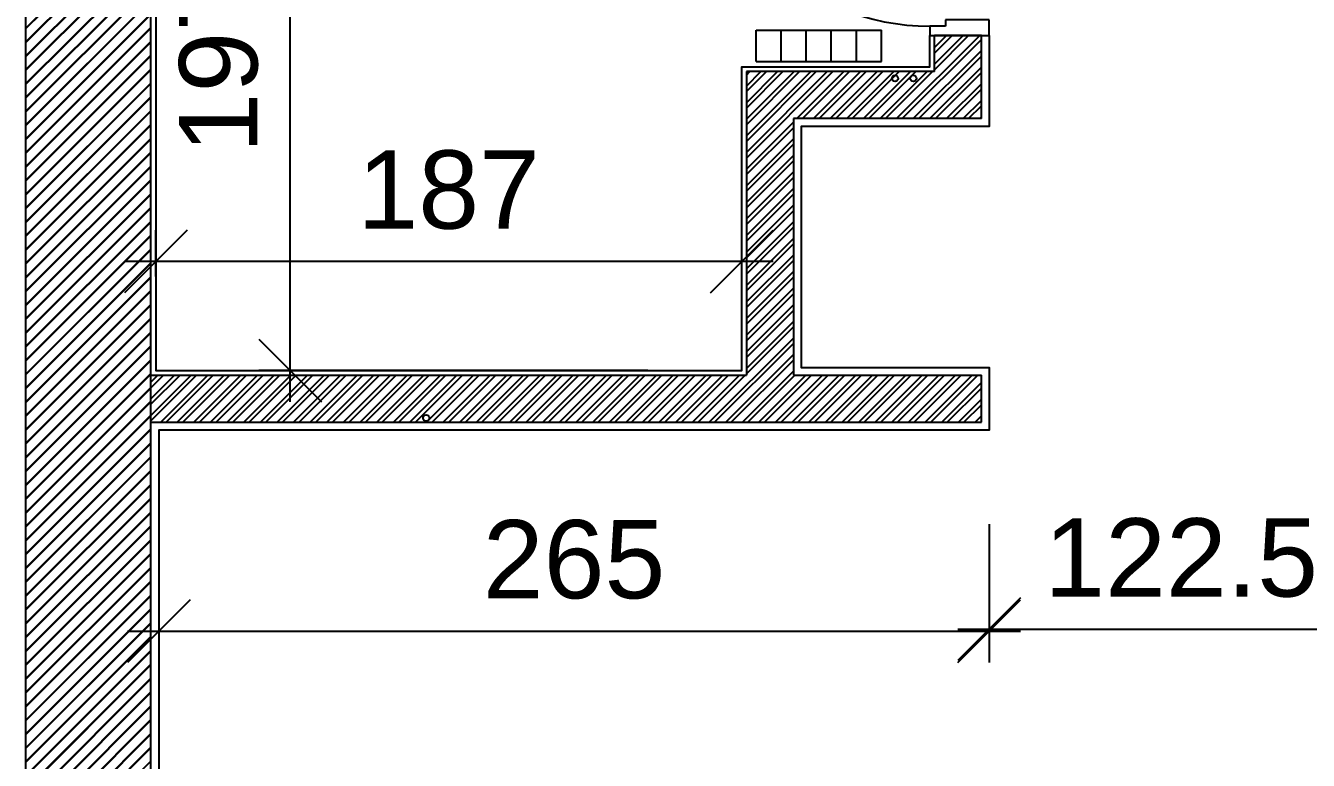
# Model space of a CAD drawing. Extents: x 0 to 47, y -4.1 to 58.5.
# Drawn here: x 27.368 to 31.462, y 7.62 to 9.967 of the extents above; entities that cross this region are included whole.
import ezdxf

# ---------------------------------------------------------------- set-up
doc = ezdxf.new("R2010")
doc.units = 0
doc.header["$MEASUREMENT"] = 0
doc.header["$PDMODE"] = 35
doc.header["$PDSIZE"] = 0.3
doc.layers.get('0').update_dxf_attribs({"linetype": 'CONTINUOUS'})
doc.layers.get('DEFPOINTS').update_dxf_attribs({"linetype": 'CONTINUOUS'})
for name, color, linetype in [('0-cws', 5, 'CONTINUOUS'), ('04', 4, 'CONTINUOUS'), ('05', 5, 'CONTINUOUS'), ('a-dim', 3, 'CONTINUOUS'), ('A-HATCH-CONC', 8, 'CONTINUOUS'), ('A-HATCH-WALL', 8, 'CONTINUOUS'), ('A-PLASTER', 8, 'CONTINUOUS'), ('A-PORTE', 1, 'CONTINUOUS'), ('A-WALL', 4, 'CONTINUOUS'), ('S-2ND-3RD-4-5-6TH$0$A-STR 2-3-4-5-6', 2, 'CONTINUOUS')]:
    doc.layers.add(name, color=color, linetype=linetype)
doc.styles.add('A100-STEXT', font='Arial Regular.ttf', dxfattribs={"height": 0.25})
doc.dimstyles.new('A100-DIM', dxfattribs={"dimtxt": 0.25, "dimasz": 0.2, "dimexe": 0.1, "dimexo": 0.3, "dimgap": 0.1, "dimtad": 1, "dimlfac": 100, "dimrnd": 0.5, "dimdsep": 46, "dimtxsty": 'A100-STEXT', "dimblk1": 'OBLIQUE', "dimblk2": 'OBLIQUE', "dimsah": 1, "dimcen": -0.05, "dimdle": 0.1, "dimclrd": 15, "dimclre": 15, "dimclrt": 256, "dimadec": 0, "dimazin": 0, "dimtfac": 0.28, "dimtix": 1, "dimtmove": 2, "dimatfit": 3, "dimldrblk": 'OBLIQUE', "dimfxl": 1, "dimtolj": 1, "dimarcsym": 0})

# ---------------------------------------------------------------- blocks, each defined once
blk = doc.blocks.new('P80E19D')
at = {"layer": 'A-PORTE'}
for p, q in [((0, -0.19), (0, 0)), ((0, 0), (0.05, 0)), ((0.05, 0), (0.05, -0.14)), ((0.75, 0), (0.75, -0.14)), ((0.8, 0), (0.75, 0)), ((0.8, -0.19), (0.8, 0)), ((0.05, -0.14), (0.03, -0.14)), ((0.03, -0.14), (0.03, -0.19)), ((0.75, -0.14), (0.77, -0.14)), ((0.77, -0.14), (0.77, -0.19)), ((0.03, -0.19), (0, -0.19)), ((0.06, -0.19), (0.02, -0.19)), ((0.03, -0.19), (0.03, -0.93)), ((0.06, -0.93), (0.06, -0.19)), ((0.77, -0.19), (0.8, -0.19))]:
    blk.add_line(p, q, dxfattribs=at)
blk.add_arc((0.03, -0.19), 0.74, 270, 0, dxfattribs=at)
blk = doc.blocks.new('_OBLIQUE')
at = {"color": 0, "linetype": 'ByBlock'}
blk.add_line((-0.5, -0.5), (0.5, 0.5), dxfattribs=at)
blk = doc.blocks.new('*D306')
at = {"layer": 'a-dim', "color": 15, "lineweight": -2, "transparency": 16777216}
for p, q in [((27.7934, 8.375), (27.7934, 7.9333)), ((30.4434, 8.375), (30.4434, 7.9333)), ((27.6934, 8.0333), (30.5434, 8.0333))]:
    blk.add_line(p, q, dxfattribs=at)
at = {"layer": 'DEFPOINTS', "color": 0, "transparency": 16777216}
for p in [(27.7934, 8.675), (30.4434, 8.675), (30.4434, 8.0333)]:
    blk.add_point(p, dxfattribs=at)
at = {"layer": 'a-dim', "color": 15, "lineweight": -2, "transparency": 16777216, "xscale": 0.2, "yscale": 0.2, "zscale": 0.2, "rotation": 180}
blk.add_blockref('_OBLIQUE', (27.7934, 8.0333), dxfattribs=at)
at = {"layer": 'a-dim', "color": 15, "lineweight": -2, "transparency": 16777216, "xscale": 0.2, "yscale": 0.2, "zscale": 0.2}
blk.add_blockref('_OBLIQUE', (30.4434, 8.0333), dxfattribs=at)
at = {"layer": 'a-dim', "transparency": 16777216, "insert": (29.1184, 8.261), "char_height": 0.25, "attachment_point": 5, "style": 'A100-STEXT'}
blk.add_mtext('\\A1;265', dxfattribs=at)
blk = doc.blocks.new('*D307')
at = {"layer": 'a-dim', "color": 15, "lineweight": -2, "transparency": 16777216}
for p, q in [((30.4434, 8.375), (30.4434, 7.939)), ((31.6684, 8.375), (31.6684, 7.939)), ((30.3434, 8.039), (31.7684, 8.039))]:
    blk.add_line(p, q, dxfattribs=at)
at = {"layer": 'DEFPOINTS', "color": 0, "transparency": 16777216}
for p in [(30.4434, 8.675), (31.6684, 8.675), (31.6684, 8.039)]:
    blk.add_point(p, dxfattribs=at)
at = {"layer": 'a-dim', "color": 15, "lineweight": -2, "transparency": 16777216, "xscale": 0.2, "yscale": 0.2, "zscale": 0.2, "rotation": 180}
blk.add_blockref('_OBLIQUE', (30.4434, 8.039), dxfattribs=at)
at = {"layer": 'a-dim', "color": 15, "lineweight": -2, "transparency": 16777216, "xscale": 0.2, "yscale": 0.2, "zscale": 0.2}
blk.add_blockref('_OBLIQUE', (31.6684, 8.039), dxfattribs=at)
at = {"layer": 'a-dim', "transparency": 16777216, "insert": (31.0559, 8.2666), "char_height": 0.25, "attachment_point": 5, "style": 'A100-STEXT'}
blk.add_mtext('\\A1;122.5', dxfattribs=at)
blk = doc.blocks.new('*D309')
at = {"layer": 'a-dim', "color": 15, "lineweight": -2, "transparency": 16777216}
for p, q in [((28.2126, 8.765), (28.2126, 10.935)), ((29.3534, 10.835), (28.1126, 10.835)), ((29.3534, 8.865), (28.1126, 8.865))]:
    blk.add_line(p, q, dxfattribs=at)
at = {"layer": 'DEFPOINTS', "color": 0, "transparency": 16777216}
for p in [(28.2126, 10.835), (29.6534, 10.835), (29.6534, 8.865)]:
    blk.add_point(p, dxfattribs=at)
at = {"layer": 'a-dim', "color": 15, "lineweight": -2, "transparency": 16777216, "xscale": 0.2, "yscale": 0.2, "zscale": 0.2}
for p, rotation in [((28.2126, 10.835), 90), ((28.2126, 8.865), 270)]:
    blk.add_blockref('_OBLIQUE', p, dxfattribs=dict(at, rotation=rotation))
at = {"layer": 'a-dim', "transparency": 16777216, "insert": (27.9849, 9.85), "char_height": 0.25, "attachment_point": 5, "rotation": 90, "style": 'A100-STEXT'}
blk.add_mtext('\\A1;197', dxfattribs=at)
blk = doc.blocks.new('*D310')
at = {"layer": 'a-dim', "color": 15, "lineweight": -2, "transparency": 16777216}
for p, q in [((27.7834, 9.165), (27.7834, 9.3137)), ((29.6534, 9.165), (29.6534, 9.3137)), ((29.7534, 9.2137), (27.6834, 9.2137))]:
    blk.add_line(p, q, dxfattribs=at)
at = {"layer": 'DEFPOINTS', "color": 0, "transparency": 16777216}
for p in [(27.7834, 9.2137), (27.7834, 8.865), (29.6534, 8.865)]:
    blk.add_point(p, dxfattribs=at)
at = {"layer": 'a-dim', "color": 15, "lineweight": -2, "transparency": 16777216, "xscale": 0.2, "yscale": 0.2, "zscale": 0.2, "rotation": 180}
blk.add_blockref('_OBLIQUE', (27.7834, 9.2137), dxfattribs=at)
at = {"layer": 'a-dim', "color": 15, "lineweight": -2, "transparency": 16777216, "xscale": 0.2, "yscale": 0.2, "zscale": 0.2}
blk.add_blockref('_OBLIQUE', (29.6534, 9.2137), dxfattribs=at)
at = {"layer": 'a-dim', "transparency": 16777216, "insert": (28.7184, 9.4414), "char_height": 0.25, "attachment_point": 5, "style": 'A100-STEXT'}
blk.add_mtext('\\A1;187', dxfattribs=at)

msp = doc.modelspace()

# ---------------------------------------------------------------- hatches: boundary and pattern name
at = {"layer": 'A-HATCH-CONC'}
h = msp.add_hatch(dxfattribs=at)
h.set_pattern_fill('ANSI31', color=256, scale=0.25, angle=-720, style=0)
h.set_pattern_definition([(45, (-139.766827, -8.86163), (-0.022097087, 0.022097087), [])])
h.paths.add_polyline_path([(32.39337, 16.85), (32.39337, 16.65), (32.69337, 16.65), (32.69337, 17.15), (32.44337, 17.15), (32.44337, 17.05), (32.44337, 16.85)])
h.paths.add_polyline_path([(31.34337, 16.65), (31.34337, 17.05), (27.76837, 17.05), (27.76837, 20.15658), (27.36837, 20.15658), (27.36837, 3.57), (27.76837, 3.57), (27.76837, 12.85), (29.61837, 12.85), (29.91837, 12.85), (29.91837, 13.5), (29.66837, 13.5), (29.66837, 13.1), (29.36837, 13.1), (29.36837, 13.15), (27.76837, 13.15), (27.76837, 16.65), (29.36837, 16.65), (29.36837, 16.7), (29.66837, 16.7), (29.66837, 16.3), (29.91837, 16.3), (29.91837, 16.65)])
at = {"layer": 'A-HATCH-WALL'}
h = msp.add_hatch(dxfattribs=at)
h.set_pattern_fill('ANSI32', color=256, scale=0.1, style=0)
h.set_pattern_definition([(45, (-320.71739, 136.79094), (-0.0265165043, 0.0265165043), []), (45, (-320.699712, 136.79094), (-0.0265165043, 0.0265165043), [])])
h.paths.add_polyline_path([(30.41837, 8.7), (30.41837, 8.85), (29.81837, 8.85), (29.81837, 9.66967), (30.41837, 9.66967), (30.41837, 9.93483), (30.26837, 9.93483), (30.26837, 9.81967), (29.66837, 9.81967), (29.66837, 8.85), (27.76837, 8.85), (27.76837, 8.7)])

# ---------------------------------------------------------------- linework, layer by layer
at = {"layer": '0-cws'}
msp.add_circle((28.64662, 8.71333), 0.01, dxfattribs=at)
at = {"layer": '04'}
for p, q in [((29.69925, 9.95235), (30.09925, 9.95235)), ((29.69925, 9.85235), (29.69925, 9.95235)), ((29.77925, 9.85235), (29.77925, 9.95235)), ((29.85925, 9.85235), (29.85925, 9.95235)), ((29.93925, 9.85235), (29.93925, 9.95235)), ((30.01925, 9.85235), (30.01925, 9.95235)), ((30.09925, 9.85235), (30.09925, 9.95235)), ((29.69925, 9.85235), (30.09925, 9.85235))]:
    msp.add_line(p, q, dxfattribs=at)
at = {"layer": '05'}
for centre in [(30.14286, 9.79814), (30.20116, 9.79814)]:
    msp.add_circle(centre, 0.01, dxfattribs=at)
at = {"layer": 'A-HATCH-CONC'}
for p, q in [((27.36837, 9.95586), (27.76837, 10.35586)), ((27.36837, 9.95586), (27.76837, 10.35586)), ((27.36837, 9.91167), (27.76837, 10.31167)), ((27.36837, 9.91167), (27.76837, 10.31167)), ((27.36837, 9.86748), (27.76837, 10.26748)), ((27.36837, 9.86748), (27.76837, 10.26748)), ((27.36837, 9.82328), (27.76837, 10.22328)), ((27.36837, 9.82328), (27.76837, 10.22328)), ((27.36837, 9.77909), (27.76837, 10.17909)), ((27.36837, 9.77909), (27.76837, 10.17909)), ((27.36837, 9.73489), (27.76837, 10.13489)), ((27.36837, 9.73489), (27.76837, 10.13489)), ((27.36837, 9.6907), (27.76837, 10.0907)), ((27.36837, 9.6907), (27.76837, 10.0907)), ((27.36837, 9.6465), (27.76837, 10.0465)), ((27.36837, 9.6465), (27.76837, 10.0465)), ((27.36837, 9.60231), (27.76837, 10.00231)), ((27.36837, 9.60231), (27.76837, 10.00231)), ((27.36837, 9.55812), (27.76837, 9.95812)), ((27.36837, 9.55812), (27.76837, 9.95812)), ((27.36837, 9.51392), (27.76837, 9.91392)), ((27.36837, 9.51392), (27.76837, 9.91392)), ((27.36837, 9.46973), (27.76837, 9.86973)), ((27.36837, 9.46973), (27.76837, 9.86973)), ((27.36837, 9.42553), (27.76837, 9.82553)), ((27.36837, 9.42553), (27.76837, 9.82553)), ((27.36837, 9.38134), (27.76837, 9.78134)), ((27.36837, 9.38134), (27.76837, 9.78134)), ((27.36837, 9.33715), (27.76837, 9.73715)), ((27.36837, 9.33715), (27.76837, 9.73715)), ((27.36837, 9.29295), (27.76837, 9.69295)), ((27.36837, 9.29295), (27.76837, 9.69295)), ((27.36837, 9.24876), (27.76837, 9.64876)), ((27.36837, 9.24876), (27.76837, 9.64876)), ((27.36837, 9.20456), (27.76837, 9.60456)), ((27.36837, 9.20456), (27.76837, 9.60456)), ((27.36837, 9.16037), (27.76837, 9.56037)), ((27.36837, 9.16037), (27.76837, 9.56037)), ((27.36837, 9.11617), (27.76837, 9.51617)), ((27.36837, 9.11617), (27.76837, 9.51617)), ((27.36837, 9.07198), (27.76837, 9.47198)), ((27.36837, 9.07198), (27.76837, 9.47198)), ((27.36837, 9.02779), (27.76837, 9.42779)), ((27.36837, 9.02779), (27.76837, 9.42779)), ((27.36837, 8.98359), (27.76837, 9.38359)), ((27.36837, 8.98359), (27.76837, 9.38359)), ((27.36837, 8.9394), (27.76837, 9.3394)), ((27.36837, 8.9394), (27.76837, 9.3394)), ((27.36837, 8.8952), (27.76837, 9.2952)), ((27.36837, 8.8952), (27.76837, 9.2952)), ((27.36837, 8.85101), (27.76837, 9.25101)), ((27.36837, 8.85101), (27.76837, 9.25101)), ((27.36837, 8.80682), (27.76837, 9.20682)), ((27.36837, 8.80682), (27.76837, 9.20682)), ((27.36837, 8.76262), (27.76837, 9.16262)), ((27.36837, 8.76262), (27.76837, 9.16262)), ((27.36837, 8.71843), (27.76837, 9.11843)), ((27.36837, 8.71843), (27.76837, 9.11843)), ((27.36837, 8.67423), (27.76837, 9.07423)), ((27.36837, 8.67423), (27.76837, 9.07423)), ((27.36837, 8.63004), (27.76837, 9.03004)), ((27.36837, 8.63004), (27.76837, 9.03004)), ((27.36837, 8.58584), (27.76837, 8.98584)), ((27.36837, 8.58584), (27.76837, 8.98584)), ((27.36837, 8.54165), (27.76837, 8.94165)), ((27.36837, 8.54165), (27.76837, 8.94165)), ((27.36837, 8.49746), (27.76837, 8.89746)), ((27.36837, 8.49746), (27.76837, 8.89746)), ((27.36837, 8.45326), (27.76837, 8.85326)), ((27.36837, 8.45326), (27.76837, 8.85326)), ((27.36837, 8.40907), (27.76837, 8.80907)), ((27.36837, 8.40907), (27.76837, 8.80907)), ((27.36837, 8.36487), (27.76837, 8.76487)), ((27.36837, 8.36487), (27.76837, 8.76487)), ((27.36837, 8.32068), (27.76837, 8.72068)), ((27.36837, 8.32068), (27.76837, 8.72068)), ((27.36837, 8.27649), (27.76837, 8.67649)), ((27.36837, 8.27649), (27.76837, 8.67649)), ((27.36837, 8.23229), (27.76837, 8.63229)), ((27.36837, 8.23229), (27.76837, 8.63229)), ((27.36837, 8.1881), (27.76837, 8.5881)), ((27.36837, 8.1881), (27.76837, 8.5881)), ((27.36837, 8.1439), (27.76837, 8.5439)), ((27.36837, 8.1439), (27.76837, 8.5439)), ((27.36837, 8.09971), (27.76837, 8.49971)), ((27.36837, 8.09971), (27.76837, 8.49971)), ((27.36837, 8.05551), (27.76837, 8.45551)), ((27.36837, 8.05551), (27.76837, 8.45551)), ((27.36837, 8.01132), (27.76837, 8.41132)), ((27.36837, 8.01132), (27.76837, 8.41132)), ((27.36837, 7.96713), (27.76837, 8.36713)), ((27.36837, 7.96713), (27.76837, 8.36713)), ((27.36837, 7.92293), (27.76837, 8.32293)), ((27.36837, 7.92293), (27.76837, 8.32293)), ((27.36837, 7.87874), (27.76837, 8.27874)), ((27.36837, 7.87874), (27.76837, 8.27874)), ((27.36837, 7.83454), (27.76837, 8.23454)), ((27.36837, 7.83454), (27.76837, 8.23454)), ((27.36837, 7.79035), (27.76837, 8.19035)), ((27.36837, 7.79035), (27.76837, 8.19035)), ((27.36837, 7.74616), (27.76837, 8.14616)), ((27.36837, 7.74616), (27.76837, 8.14616)), ((27.36837, 7.70196), (27.76837, 8.10196)), ((27.36837, 7.70196), (27.76837, 8.10196)), ((27.36837, 7.65777), (27.76837, 8.05777)), ((27.36837, 7.65777), (27.76837, 8.05777)), ((27.36837, 7.61357), (27.76837, 8.01357)), ((27.36837, 7.61357), (27.76837, 8.01357)), ((27.36837, 7.56938), (27.76837, 7.96938)), ((27.36837, 7.56938), (27.76837, 7.96938)), ((27.36837, 7.52518), (27.76837, 7.92518)), ((27.36837, 7.52518), (27.76837, 7.92518)), ((27.36837, 7.48099), (27.76837, 7.88099)), ((27.36837, 7.48099), (27.76837, 7.88099)), ((27.36837, 7.4368), (27.76837, 7.8368)), ((27.36837, 7.4368), (27.76837, 7.8368)), ((27.36837, 7.3926), (27.76837, 7.7926)), ((27.36837, 7.3926), (27.76837, 7.7926)), ((27.36837, 7.34841), (27.76837, 7.74841)), ((27.36837, 7.34841), (27.76837, 7.74841)), ((27.36837, 7.30421), (27.76837, 7.70421)), ((27.36837, 7.30421), (27.76837, 7.70421)), ((27.36837, 7.26002), (27.76837, 7.66002)), ((27.36837, 7.26002), (27.76837, 7.66002))]:
    msp.add_line(p, q, dxfattribs=at)
at = {"layer": 'A-PLASTER'}
for points in [[(28.41837, 10.835), (27.78337, 10.835), (27.78337, 8.865), (29.65337, 8.865), (29.65337, 9.83467), (30.25337, 9.83467), (30.25337, 9.93483)], [(30.44337, 9.93483), (30.44337, 9.64467), (29.84337, 9.64467), (29.84337, 8.875), (30.44337, 8.875), (30.44337, 8.675), (27.79337, 8.675), (27.79337, 5.425), (28.50837, 5.425)]]:
    msp.add_lwpolyline(points, dxfattribs=at)
at = {"layer": 'A-WALL'}
for p, q in [((30.26837, 9.81967), (30.26837, 9.93483)), ((30.41837, 9.93483), (30.26837, 9.93483)), ((30.41837, 9.66967), (30.41837, 9.93483)), ((29.66837, 9.81967), (29.66837, 8.85)), ((30.26837, 9.81967), (29.66837, 9.81967)), ((29.81837, 9.66967), (29.81837, 8.85)), ((30.41837, 9.66967), (29.81837, 9.66967)), ((27.76837, 8.85), (29.66837, 8.85)), ((29.81837, 8.85), (30.41837, 8.85)), ((30.41837, 8.7), (30.41837, 8.85)), ((27.76837, 8.7), (30.41837, 8.7))]:
    msp.add_line(p, q, dxfattribs=at)
at = {"layer": 'S-2ND-3RD-4-5-6TH$0$A-STR 2-3-4-5-6'}
for p, q in [((27.36837, 20.33), (27.36837, 3.57)), ((27.76837, 3.57), (27.76837, 12.85))]:
    msp.add_line(p, q, dxfattribs=at)
msp.add_lwpolyline([(31.34337, 17.05), (27.76837, 17.05), (27.76837, 20.33), (27.43837, 20.33), (27.43837, 20.33), (27.36837, 20.33), (27.36837, 3.57), (27.76837, 3.57), (27.76837, 12.85), (29.91837, 12.85), (29.91837, 13.5), (29.66837, 13.5), (29.66837, 13.1), (29.36837, 13.1), (29.36837, 13.15), (27.76837, 13.15), (27.76837, 16.65), (29.36837, 16.65), (29.36837, 16.7), (29.66837, 16.7), (29.66837, 16.3), (29.91837, 16.3), (29.91837, 16.65), (31.39337, 16.65)], dxfattribs=at)

# ---------------------------------------------------------------- block references
at = {"layer": 'A-PORTE', "rotation": 270.0000000033351}
msp.add_blockref('P80E19D', (30.44337, 10.73483), dxfattribs=at)

# ---------------------------------------------------------------- dimensions: what is measured, and where the dimension line sits
at = {"layer": 'a-dim'}
for p1, p2, distance, picture, middle in [((29.65337, 8.865), (29.65337, 10.835), 1.4408, '*D309', (27.98493, 9.85)), ((29.65337, 8.865), (27.78337, 8.865), -0.34871, '*D310', (28.71837, 9.44135)), ((27.79337, 8.675), (30.44337, 8.675), -0.64168, '*D306', (29.11837, 8.26097)), ((30.44337, 8.675), (31.66837, 8.675), -0.63603, '*D307', (31.05587, 8.26661))]:
    dim = msp.add_aligned_dim(p1=p1, p2=p2, distance=distance, dimstyle='A100-DIM', dxfattribs=at)
    dim.commit()
    dim.dimension.update_dxf_attribs({"geometry": picture, "text_midpoint": middle})

doc.saveas('drawing.dxf')
